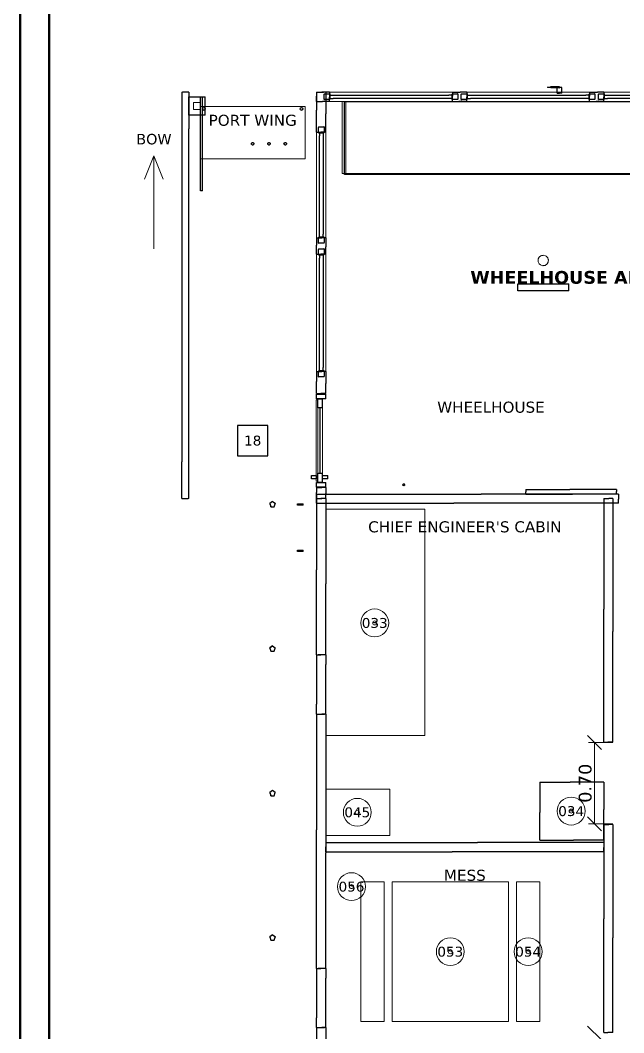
# Model space of a CAD drawing. Header units: millimetres. Extents: x -72 to 836, y -63 to 589.
# Drawn here: x 5 to 108.8, y 233 to 407.4 of the extents above; entities that cross this region are included whole.
import ezdxf
from ezdxf.enums import TextEntityAlignment as Align

# ---------------------------------------------------------------- set-up
doc = ezdxf.new("R2010")
doc.units = ezdxf.units.MM
for name, color, linetype, lineweight in [('CUT', 7, 'CONTINUOUS', 25), ('FRAME', 7, 'CONTINUOUS', 50), ('TEXT', 7, 'CONTINUOUS', 18)]:
    doc.layers.add(name, color=color, linetype=linetype, lineweight=lineweight)
for name, color, linetype, lineweight, true_color in [('DIM', 2, 'CONTINUOUS', 13, 0x1e46a0), ('FIND', 1, 'CONTINUOUS', 25, 0xc80000), ('LOW', 8, 'CONTINUOUS', 13, 0x8c8c8c), ('TAG', 3, 'CONTINUOUS', 18, 0x00693c), ('THIN', 8, 'CONTINUOUS', 13, 0x8c8c8c)]:
    doc.layers.add(name, color=color, linetype=linetype, lineweight=lineweight, true_color=true_color)
doc.styles.add('SANS', font='DejaVuSans.ttf')
doc.styles.add('SANSB', font='DejaVuSans-Bold.ttf')

msp = doc.modelspace()

# ---------------------------------------------------------------- linework, layer by layer
at = {"layer": 'CUT'}
for p, q in [((95.72, 395.84), (96.2, 395.9)), ((95.82, 395.82), (95.72, 395.84)), ((96.29, 395.75), (95.82, 395.82)), ((96.2, 395.9), (96.29, 395.91)), ((97.8, 395.92), (96.29, 395.91)), ((96.48, 395.74), (96.29, 395.75)), ((97.8, 395.68), (96.48, 395.74)), ((97.41, 395.29), (97.41, 395.8)), ((97.8, 395.8), (97.41, 395.8)), ((97.8, 395.92), (97.8, 395.8)), ((97.81, 395.8), (97.8, 395.8)), ((97.8, 395.8), (97.8, 395.8)), ((97.8, 395.8), (97.8, 395.8)), ((97.8, 395.8), (97.8, 395.8)), ((97.8, 395.8), (97.8, 395.8)), ((97.8, 395.8), (97.8, 395.8)), ((97.8, 395.8), (97.8, 395.79)), ((97.8, 395.68), (97.8, 395.79)), ((98.19, 395.8), (97.81, 395.8)), ((98.19, 395.3), (98.19, 395.8)), ((32.8, 395.01), (32.8, 331.36)), ((32.8, 395.01), (32.91, 395.01)), ((34, 395.01), (32.91, 395.01)), ((34, 395.01), (34, 388.65)), ((34, 394.2), (36.52, 394.2)), ((34, 391.32), (34, 394.2)), ((36.04, 394.2), (36.33, 394.2)), ((36.04, 379.36), (36.04, 394.2)), ((36.33, 394.2), (36.36, 394.2)), ((36.36, 392.85), (36.36, 394.2)), ((36.52, 394.2), (36.8, 394.2)), ((36.8, 393.88), (36.8, 394.2)), ((56, 395.01), (56, 391.86)), ((56, 395.01), (56.87, 395.01)), ((56, 395.01), (56, 394.28)), ((56, 395.01), (57.21, 395.01)), ((56, 393.4), (56, 394.28)), ((57.6, 395.01), (56.87, 395.01)), ((58.22, 395.01), (57.21, 395.01)), ((57.3, 394.7), (57.3, 394.62)), ((57.3, 394.7), (58.23, 394.7)), ((57.3, 393.7), (57.3, 394.62)), ((57.6, 395.01), (57.6, 391.23)), ((58.22, 395.01), (58.22, 394.13)), ((58.22, 393.4), (58.22, 394.13)), ((58.3, 394.7), (58.23, 394.7)), ((58.3, 394.7), (58.3, 393.77)), ((58.3, 394.5), (58.3, 394.49)), ((58.3, 394.5), (78.75, 394.5)), ((58.3, 393.91), (58.3, 394.49)), ((79.3, 394.5), (78.75, 394.5)), ((79.3, 394.7), (79.3, 394.62)), ((79.3, 394.7), (80.23, 394.7)), ((79.3, 393.7), (79.3, 394.62)), ((79.3, 394.5), (79.3, 393.92)), ((79.38, 395.01), (79.38, 394.28)), ((79.38, 395.01), (80.71, 395.01)), ((79.38, 393.4), (79.38, 394.28)), ((80.3, 394.7), (80.23, 394.7)), ((80.3, 394.7), (80.3, 393.77)), ((81.82, 395.01), (80.71, 395.01)), ((80.9, 394.7), (80.9, 394.62)), ((80.9, 394.7), (81.83, 394.7)), ((80.9, 393.7), (80.9, 394.62)), ((81.82, 395.01), (81.82, 394.13)), ((81.82, 393.4), (81.82, 394.13)), ((81.9, 394.7), (81.83, 394.7)), ((81.9, 394.7), (81.9, 393.77)), ((81.9, 394.5), (81.9, 394.49)), ((81.9, 394.5), (102.35, 394.5)), ((81.9, 393.91), (81.9, 394.49)), ((97.41, 394.8), (97.41, 395.29)), ((97.41, 394.8), (97.8, 394.8)), ((97.81, 394.8), (97.8, 394.8)), ((97.8, 394.8), (97.8, 394.8)), ((97.8, 394.8), (97.8, 394.8)), ((97.8, 394.8), (97.8, 394.8)), ((97.8, 394.8), (97.8, 394.8)), ((98.19, 394.8), (97.81, 394.8)), ((98.19, 394.8), (98.19, 395.3)), ((102.9, 394.5), (102.35, 394.5)), ((102.9, 394.7), (102.9, 394.62)), ((102.9, 394.7), (103.83, 394.7)), ((102.9, 393.7), (102.9, 394.62)), ((102.9, 394.5), (102.9, 393.92)), ((102.98, 395.01), (102.98, 394.28)), ((102.98, 395.01), (104.31, 395.01)), ((102.98, 393.4), (102.98, 394.28)), ((103.9, 394.7), (103.83, 394.7)), ((103.9, 394.7), (103.9, 393.77)), ((105.42, 395.01), (104.31, 395.01)), ((104.5, 394.7), (104.5, 394.62)), ((104.5, 394.7), (105.43, 394.7)), ((104.5, 393.7), (104.5, 394.62)), ((105.42, 395.01), (105.42, 394.13)), ((105.42, 393.4), (105.42, 394.13)), ((105.5, 394.7), (105.43, 394.7)), ((105.5, 394.7), (105.5, 393.77)), ((105.5, 394.5), (105.5, 394.49)), ((105.5, 394.5), (125.95, 394.5)), ((105.5, 393.91), (105.5, 394.49)), ((36.36, 378), (36.36, 392.85)), ((36.36, 392.1), (36.43, 392.26)), ((36.43, 392.27), (36.59, 392.33)), ((36.43, 392.26), (36.43, 392.27)), ((36.59, 392.33), (36.6, 392.34)), ((36.6, 392.34), (36.76, 392.27)), ((36.76, 392.27), (36.77, 392.27)), ((36.77, 392.27), (36.83, 392.11)), ((36.8, 391), (36.8, 393.88)), ((53.16, 392.1), (53.23, 392.26)), ((53.23, 392.27), (53.39, 392.33)), ((53.23, 392.26), (53.23, 392.27)), ((53.39, 392.33), (53.4, 392.34)), ((53.4, 392.34), (53.56, 392.27)), ((53.56, 392.27), (53.57, 392.27)), ((53.57, 392.27), (53.64, 392.11)), ((56, 393.4), (57.01, 393.4)), ((58.22, 393.4), (57.01, 393.4)), ((57.3, 393.7), (57.37, 393.7)), ((58.3, 393.7), (57.37, 393.7)), ((58.3, 393.91), (58.85, 393.91)), ((58.3, 393.7), (58.3, 393.77)), ((79.3, 393.91), (58.85, 393.91)), ((60.8, 393.4), (61.03, 393.4)), ((60.8, 393.38), (60.8, 393.4)), ((60.8, 380.8), (60.8, 393.38)), ((61.03, 393.4), (171.2, 393.4)), ((79.3, 393.91), (79.3, 393.92)), ((79.3, 393.7), (79.37, 393.7)), ((80.3, 393.7), (79.37, 393.7)), ((79.38, 393.4), (80.49, 393.4)), ((80.3, 393.7), (80.3, 393.77)), ((81.82, 393.4), (80.49, 393.4)), ((80.9, 393.7), (80.97, 393.7)), ((81.9, 393.7), (80.97, 393.7)), ((81.9, 393.91), (82.45, 393.91)), ((81.9, 393.7), (81.9, 393.77)), ((102.9, 393.91), (82.45, 393.91)), ((102.9, 393.91), (102.9, 393.92)), ((102.9, 393.7), (102.97, 393.7)), ((103.9, 393.7), (102.97, 393.7)), ((102.98, 393.4), (104.09, 393.4)), ((103.9, 393.7), (103.9, 393.77)), ((105.42, 393.4), (104.09, 393.4)), ((104.5, 393.7), (104.57, 393.7)), ((105.5, 393.7), (104.57, 393.7)), ((105.5, 393.91), (106.05, 393.91)), ((105.5, 393.7), (105.5, 393.77)), ((126.5, 393.91), (106.05, 393.91)), ((34, 391), (34, 391.32)), ((36.52, 391), (34, 391)), ((36.36, 392.09), (36.36, 392.1)), ((36.43, 391.93), (36.36, 392.09)), ((36.44, 391.93), (36.43, 391.93)), ((36.6, 391.85), (36.44, 391.93)), ((36.8, 391), (36.52, 391)), ((36.61, 391.86), (36.6, 391.85)), ((36.77, 391.93), (36.61, 391.86)), ((36.84, 392.1), (36.77, 391.94)), ((36.77, 391.94), (36.77, 391.93)), ((36.83, 392.11), (36.84, 392.1)), ((53.17, 392.09), (53.16, 392.1)), ((53.23, 391.93), (53.17, 392.09)), ((53.24, 391.93), (53.23, 391.93)), ((53.4, 391.85), (53.24, 391.93)), ((53.41, 391.86), (53.4, 391.85)), ((53.57, 391.93), (53.41, 391.86)), ((53.64, 392.1), (53.57, 391.94)), ((53.57, 391.94), (53.57, 391.93)), ((53.64, 392.11), (53.64, 392.1)), ((56, 388.08), (56, 391.86)), ((57.6, 388.08), (57.6, 391.23)), ((56.3, 389), (56.3, 388.92)), ((56.3, 389), (57.22, 389)), ((56.3, 388), (56.3, 388.92)), ((57.3, 389), (57.22, 389)), ((57.3, 389), (57.3, 388.08)), ((34, 325), (34, 388.65)), ((56, 388.08), (56.73, 388.08)), ((56.3, 388), (56.38, 388)), ((57.3, 388), (56.38, 388)), ((56.5, 388), (56.5, 387.47)), ((56.5, 388), (57.08, 388)), ((56.5, 370.01), (56.5, 387.47)), ((57.6, 388.08), (56.73, 388.08)), ((57.1, 388), (57.08, 388)), ((57.1, 388), (57.1, 370.53)), ((57.3, 388), (57.3, 388.08)), ((44.78, 386.13), (44.81, 386.19)), ((44.8, 386.06), (44.78, 386.13)), ((44.81, 386), (44.8, 386.06)), ((44.81, 386.19), (44.84, 386.26)), ((44.86, 385.95), (44.81, 386)), ((44.84, 386.26), (44.9, 386.28)), ((44.9, 385.91), (44.86, 385.95)), ((44.9, 386.28), (44.96, 386.31)), ((44.98, 385.89), (44.9, 385.91)), ((44.96, 386.31), (45.02, 386.3)), ((45.04, 385.89), (44.98, 385.89)), ((45.02, 386.3), (45.1, 386.29)), ((45.1, 385.92), (45.04, 385.89)), ((45.1, 386.29), (45.14, 386.25)), ((45.16, 385.95), (45.1, 385.92)), ((45.14, 386.25), (45.19, 386.19)), ((45.19, 386.01), (45.16, 385.95)), ((45.19, 386.19), (45.2, 386.14)), ((45.22, 386.07), (45.19, 386.01)), ((45.2, 386.14), (45.22, 386.07)), ((47.58, 386.13), (47.61, 386.19)), ((47.59, 386.06), (47.58, 386.13)), ((47.6, 386), (47.59, 386.06)), ((47.66, 385.95), (47.6, 386)), ((47.61, 386.19), (47.65, 386.26)), ((47.65, 386.26), (47.7, 386.28)), ((47.7, 385.91), (47.66, 385.95)), ((47.7, 386.28), (47.77, 386.31)), ((47.77, 385.89), (47.7, 385.91)), ((47.77, 386.31), (47.83, 386.3)), ((47.83, 385.89), (47.77, 385.89)), ((47.83, 386.3), (47.9, 386.29)), ((47.9, 385.92), (47.83, 385.89)), ((47.9, 386.29), (47.94, 386.25)), ((47.96, 385.95), (47.9, 385.92)), ((47.94, 386.25), (48, 386.19)), ((47.99, 386.01), (47.96, 385.95)), ((48.02, 386.07), (47.99, 386.01)), ((48, 386.19), (48.01, 386.14)), ((48.01, 386.14), (48.02, 386.07)), ((50.38, 386.13), (50.41, 386.19)), ((50.39, 386.06), (50.38, 386.13)), ((50.4, 386), (50.39, 386.06)), ((50.46, 385.95), (50.4, 386)), ((50.41, 386.19), (50.44, 386.26)), ((50.44, 386.26), (50.5, 386.28)), ((50.5, 385.91), (50.46, 385.95)), ((50.5, 386.28), (50.56, 386.31)), ((50.57, 385.89), (50.5, 385.91)), ((50.56, 386.31), (50.62, 386.3)), ((50.63, 385.89), (50.57, 385.89)), ((50.62, 386.3), (50.7, 386.29)), ((50.7, 385.92), (50.63, 385.89)), ((50.7, 386.29), (50.74, 386.25)), ((50.76, 385.95), (50.7, 385.92)), ((50.74, 386.25), (50.8, 386.19)), ((50.79, 386.01), (50.76, 385.95)), ((50.82, 386.07), (50.79, 386.01)), ((50.8, 386.19), (50.81, 386.14)), ((50.81, 386.14), (50.82, 386.07)), ((61.03, 380.8), (60.8, 380.8)), ((171.2, 380.8), (61.03, 380.8)), ((36.04, 378), (36.04, 379.36)), ((36.33, 378), (36.04, 378)), ((36.36, 378), (36.33, 378)), ((56, 369.92), (56, 368.63)), ((56, 369.92), (56.87, 369.92)), ((56.3, 370.01), (56.3, 369.93)), ((56.3, 370.01), (57.22, 370.01)), ((56.3, 369), (56.3, 369.93)), ((56.5, 370.01), (56.52, 370.01)), ((57.1, 370.01), (56.52, 370.01)), ((57.6, 369.92), (56.87, 369.92)), ((57.1, 370.01), (57.1, 370.53)), ((57.3, 370.01), (57.22, 370.01)), ((57.3, 370.01), (57.3, 369.08)), ((57.6, 369.92), (57.6, 368.37)), ((56, 367.08), (56, 368.63)), ((56.3, 369), (56.38, 369)), ((56.3, 368), (56.3, 367.92)), ((56.3, 368), (57.22, 368)), ((56.3, 367), (56.3, 367.92)), ((57.3, 369), (56.38, 369)), ((57.3, 368), (57.22, 368)), ((57.3, 369), (57.3, 369.08)), ((57.3, 368), (57.3, 367.08)), ((57.6, 367.08), (57.6, 368.37)), ((56, 367.08), (56.73, 367.08)), ((56.3, 367), (56.38, 367)), ((57.3, 367), (56.38, 367)), ((56.5, 367), (56.5, 366.42)), ((56.5, 367), (57.08, 367)), ((56.5, 347), (56.5, 366.42)), ((57.6, 367.08), (56.73, 367.08)), ((57.1, 367), (57.08, 367)), ((57.1, 367), (57.1, 347.59)), ((57.3, 367), (57.3, 367.08)), ((90.6, 362), (94.04, 362)), ((90.6, 361.53), (90.6, 362)), ((90.6, 360.8), (90.6, 361.53)), ((94.04, 362), (99.4, 362)), ((99.4, 361.27), (99.4, 362)), ((99.4, 360.8), (99.4, 361.27)), ((94.04, 360.8), (90.6, 360.8)), ((99.4, 360.8), (94.04, 360.8)), ((56.3, 347), (56.3, 346.92)), ((56.3, 347), (57.22, 347)), ((56.3, 346), (56.3, 346.92)), ((56.5, 347), (56.52, 347)), ((57.1, 347), (56.52, 347)), ((57.1, 347), (57.1, 347.59)), ((57.3, 347), (57.22, 347)), ((57.3, 347), (57.3, 346.08)), ((56, 346.92), (56, 345.17)), ((56, 346.92), (56.87, 346.92)), ((56.3, 346), (56.38, 346)), ((57.3, 346), (56.38, 346)), ((57.6, 346.92), (56.87, 346.92)), ((57.3, 346), (57.3, 346.08)), ((57.6, 346.92), (57.6, 344.83)), ((56, 343.08), (56, 345.17)), ((57.6, 343.08), (57.6, 344.83)), ((56, 343.08), (56.73, 343.08)), ((56, 343), (56.83, 343)), ((56, 342.58), (56, 343)), ((56, 342.2), (56, 342.58)), ((56.83, 342.2), (56, 342.2)), ((56.2, 342.2), (56.95, 342.2)), ((56.2, 340.7), (56.2, 342.2)), ((57.6, 343.08), (56.73, 343.08)), ((56.83, 343), (57.6, 343)), ((57.6, 342.2), (56.83, 342.2)), ((56.95, 342.2), (57, 342.2)), ((57, 342.1), (57, 342.2)), ((57, 340.61), (57, 342.1)), ((57.6, 342.61), (57.6, 343)), ((57.6, 342.2), (57.6, 342.61)), ((56.2, 340.61), (56.2, 340.7)), ((56.95, 340.61), (56.2, 340.61)), ((56.6, 330.1), (56.6, 340.61)), ((57, 340.61), (56.95, 340.61)), ((32.8, 325), (32.8, 331.36)), ((56.6, 329.4), (56.6, 330.1)), ((55.1, 329), (55.82, 329)), ((55.1, 328.52), (55.1, 329)), ((55.1, 328.4), (55.1, 328.52)), ((55.82, 328.4), (55.1, 328.4)), ((55.82, 329), (56, 329)), ((56, 328.4), (55.82, 328.4)), ((56, 328.88), (56, 329)), ((56, 328.4), (56, 328.88)), ((56, 327.8), (56.83, 327.8)), ((56, 327.39), (56, 327.8)), ((56.2, 329.4), (56.95, 329.4)), ((56.2, 327.9), (56.2, 329.4)), ((56.2, 327.8), (56.2, 327.9)), ((56.95, 327.8), (56.2, 327.8)), ((56.83, 327.8), (57.6, 327.8)), ((56.95, 329.4), (57, 329.4)), ((57, 327.8), (56.95, 327.8)), ((57, 329.3), (57, 329.4)), ((57, 327.8), (57, 329.3)), ((57, 329), (57.72, 329)), ((57, 328.52), (57, 329)), ((57, 328.4), (57, 328.52)), ((57.72, 328.4), (57, 328.4)), ((57.6, 327.41), (57.6, 327.8)), ((57.72, 329), (57.9, 329)), ((57.9, 328.4), (57.72, 328.4)), ((57.9, 328.88), (57.9, 329)), ((57.9, 328.4), (57.9, 328.88)), ((56, 327), (56, 327.39)), ((56.83, 327), (56, 327)), ((56, 326.93), (56, 326.05)), ((56, 326.93), (56.87, 326.93)), ((56, 325), (56, 326.05)), ((57.6, 327), (56.83, 327)), ((57.6, 326.93), (56.87, 326.93)), ((57.6, 327), (57.6, 327.41)), ((57.6, 326.93), (57.6, 325.88)), ((70.84, 327.4), (70.87, 327.46)), ((70.86, 327.34), (70.84, 327.4)), ((70.89, 327.29), (70.86, 327.34)), ((70.87, 327.46), (70.89, 327.51)), ((70.89, 327.51), (70.95, 327.54)), ((70.94, 327.26), (70.89, 327.29)), ((71, 327.23), (70.94, 327.26)), ((70.95, 327.54), (71, 327.56)), ((71, 327.56), (71.06, 327.53)), ((71.05, 327.26), (71, 327.23)), ((71.11, 327.29), (71.05, 327.26)), ((71.06, 327.53), (71.11, 327.51)), ((71.11, 327.51), (71.14, 327.45)), ((71.13, 327.34), (71.11, 327.29)), ((71.16, 327.4), (71.13, 327.34)), ((71.14, 327.45), (71.16, 327.4)), ((92, 326.6), (92, 326.19)), ((92, 326.6), (99.55, 326.6)), ((92, 325.8), (92, 326.19)), ((107.6, 326.6), (99.55, 326.6)), ((107.6, 326.6), (107.6, 326.22)), ((107.6, 325.8), (107.6, 326.22)), ((32.8, 325), (33.89, 325)), ((34, 325), (33.89, 325)), ((48.4, 324.5), (47.95, 324.18)), ((48.4, 324.5), (48.42, 324.48)), ((48.88, 324.16), (48.42, 324.48)), ((56, 325.8), (56, 325.08)), ((56, 325.8), (84.32, 325.8)), ((56, 324.2), (56, 325.08)), ((56, 325), (56.73, 325)), ((56, 325), (56, 312.77)), ((56, 325), (56.87, 325)), ((57.6, 325), (56.73, 325)), ((57.6, 325), (56.87, 325)), ((57.6, 325), (57.6, 325.88)), ((57.6, 325), (57.6, 310.32)), ((107.92, 325.8), (84.32, 325.8)), ((92, 325.8), (100.05, 325.8)), ((107.6, 325.8), (100.05, 325.8)), ((105.4, 325), (105.4, 305.95)), ((105.4, 325), (106.27, 325)), ((107, 325), (106.27, 325)), ((107, 325), (107, 302.13)), ((107.92, 325.8), (107.92, 324.93)), ((107.92, 324.2), (107.92, 324.93)), ((47.92, 324.16), (47.95, 324.18)), ((47.92, 324.16), (48.1, 323.62)), ((48.11, 323.59), (48.1, 323.62)), ((48.11, 323.59), (48.67, 323.59)), ((48.69, 323.59), (48.67, 323.59)), ((48.69, 323.59), (48.87, 324.13)), ((48.88, 324.16), (48.87, 324.13)), ((52.7, 324.12), (53.41, 324.12)), ((52.7, 323.95), (52.7, 324.12)), ((52.7, 323.88), (52.7, 323.95)), ((53.41, 323.88), (52.7, 323.88)), ((53.41, 324.12), (53.7, 324.12)), ((53.7, 323.88), (53.41, 323.88)), ((53.7, 324.05), (53.7, 324.12)), ((53.7, 323.88), (53.7, 324.05)), ((56, 324.2), (79.6, 324.2)), ((107.92, 324.2), (79.6, 324.2)), ((52.7, 316.12), (53.41, 316.12)), ((52.7, 315.95), (52.7, 316.12)), ((52.7, 315.88), (52.7, 315.95)), ((53.41, 315.88), (52.7, 315.88)), ((53.41, 316.12), (53.7, 316.12)), ((53.7, 315.88), (53.41, 315.88)), ((53.7, 316.05), (53.7, 316.12)), ((53.7, 315.88), (53.7, 316.05)), ((56, 298.08), (56, 312.77)), ((57.6, 298.08), (57.6, 310.32)), ((105.4, 283.08), (105.4, 305.95)), ((107, 283.08), (107, 302.13)), ((47.92, 299.28), (47.95, 299.29)), ((47.92, 299.28), (48.1, 298.75)), ((48.4, 299.63), (47.95, 299.29)), ((48.11, 298.72), (48.1, 298.75)), ((48.11, 298.72), (48.67, 298.72)), ((48.4, 299.63), (48.42, 299.61)), ((48.88, 299.28), (48.42, 299.61)), ((48.69, 298.72), (48.67, 298.72)), ((48.69, 298.72), (48.87, 299.25)), ((48.88, 299.28), (48.87, 299.25)), ((56, 298.08), (56, 289.59)), ((56, 298.08), (56.26, 298.08)), ((56, 298.08), (56.73, 298.08)), ((57.6, 298.08), (56.26, 298.08)), ((57.6, 298.08), (56.73, 298.08)), ((57.6, 298.08), (57.6, 296.42)), ((57.6, 287.92), (57.6, 296.42)), ((56, 287.92), (56, 289.59)), ((56, 287.92), (56, 267.99)), ((56, 287.92), (56.87, 287.92)), ((56, 287.92), (57.34, 287.92)), ((57.6, 287.92), (56.87, 287.92)), ((57.6, 287.92), (57.34, 287.92)), ((57.6, 287.92), (57.6, 264.01)), ((105.4, 283.08), (106.13, 283.08)), ((107, 283.08), (106.13, 283.08)), ((94.4, 276.2), (94.4, 270.94)), ((94.4, 276.2), (99.61, 276.2)), ((105.4, 276.2), (99.61, 276.2)), ((105.4, 276.2), (105.4, 271.46)), ((47.92, 274.41), (47.95, 274.42)), ((47.92, 274.41), (48.1, 273.88)), ((48.4, 274.75), (47.95, 274.42)), ((48.11, 273.85), (48.1, 273.88)), ((48.11, 273.85), (48.67, 273.85)), ((48.4, 274.75), (48.42, 274.73)), ((48.88, 274.41), (48.42, 274.73)), ((48.69, 273.85), (48.67, 273.85)), ((48.69, 273.85), (48.87, 274.38)), ((48.88, 274.41), (48.87, 274.38)), ((94.4, 266.2), (94.4, 270.94)), ((105.4, 266.2), (105.4, 271.46)), ((105.4, 268.92), (105.4, 252.63)), ((105.4, 268.92), (106.27, 268.92)), ((107, 268.92), (106.27, 268.92)), ((107, 268.92), (107, 249.37)), ((56, 244.08), (56, 267.99)), ((57.6, 265.8), (57.6, 265.07)), ((57.6, 265.8), (83.67, 265.8)), ((57.6, 264.2), (57.6, 265.07)), ((105.4, 265.8), (83.67, 265.8)), ((94.4, 266.2), (100.19, 266.2)), ((105.4, 266.2), (100.19, 266.2)), ((105.4, 265.8), (105.4, 264.92)), ((57.6, 264.2), (79.33, 264.2)), ((57.6, 244.08), (57.6, 264.01)), ((105.4, 264.2), (79.33, 264.2)), ((105.4, 264.2), (105.4, 264.92)), ((105.4, 233.08), (105.4, 252.63)), ((47.92, 249.53), (47.95, 249.55)), ((47.92, 249.53), (48.1, 248.99)), ((48.4, 249.87), (47.95, 249.55)), ((48.4, 249.87), (48.42, 249.86)), ((48.88, 249.53), (48.42, 249.86)), ((48.69, 248.97), (48.87, 249.51)), ((48.88, 249.53), (48.87, 249.51)), ((107, 233.08), (107, 249.37)), ((48.11, 248.97), (48.1, 248.99)), ((48.11, 248.97), (48.67, 248.97)), ((48.69, 248.97), (48.67, 248.97)), ((56, 244.08), (56, 235.59)), ((56, 244.08), (56.26, 244.08)), ((56, 244.08), (56.73, 244.08)), ((57.6, 244.08), (56.26, 244.08)), ((57.6, 244.08), (56.73, 244.08)), ((57.6, 244.08), (57.6, 242.41)), ((57.6, 233.92), (57.6, 242.41)), ((56, 233.92), (56, 235.59)), ((56, 233.92), (56, 215.81)), ((56, 233.92), (56.87, 233.92)), ((56, 233.92), (57.34, 233.92)), ((57.6, 233.92), (56.87, 233.92)), ((57.6, 233.92), (57.34, 233.92)), ((57.6, 233.92), (57.6, 212.19)), ((105.4, 233.08), (106.13, 233.08)), ((107, 233.08), (106.13, 233.08))]:
    msp.add_line(p, q, dxfattribs=at)
at = {"layer": 'DIM'}
for p, q in [((105, 281.8), (102.6, 284.2)), ((107, 283), (102.8, 283)), ((103.8, 269), (103.8, 283)), ((105, 267.8), (102.6, 270.2)), ((107, 269), (102.8, 269)), ((105, 231.8), (102.6, 234.2))]:
    msp.add_line(p, q, dxfattribs=at)
at = {"layer": 'FIND'}
msp.add_lwpolyline([(42.4, 332.4), (47.6, 332.4), (47.6, 337.6), (42.4, 337.6)], close=True, dxfattribs=at)
at = {"layer": 'FRAME'}
for points in [[(5, 5), (836, 5), (836, 589), (5, 589)], [(10, 10), (831, 10), (831, 584), (10, 584)]]:
    msp.add_lwpolyline(points, close=True, dxfattribs=at)
at = {"layer": 'LOW'}
for p, q in [((32.8, 395.01), (32.8, 382.28)), ((32.8, 395.01), (33.78, 395.01)), ((34, 395.01), (33.78, 395.01)), ((34, 395.01), (34, 337.73)), ((56, 395.01), (56, 394.38)), ((56, 395.01), (57.45, 395.01)), ((56, 395.01), (56, 394.86)), ((56, 395.01), (58.02, 395.01)), ((56, 393.4), (56, 394.86)), ((56, 388.08), (56, 394.38)), ((57.6, 395.01), (57.45, 395.01)), ((57.6, 395.01), (57.6, 388.71)), ((58.22, 395.01), (58.02, 395.01)), ((58.22, 395.01), (58.22, 394.68)), ((58.22, 395.01), (75.02, 395.01)), ((58.22, 395.01), (58.22, 393.55)), ((58.22, 393.4), (58.22, 394.68)), ((79.38, 395.01), (75.02, 395.01)), ((79.38, 395.01), (79.38, 394.86)), ((79.38, 395.01), (81.6, 395.01)), ((79.38, 395.01), (79.38, 393.73)), ((79.38, 393.4), (79.38, 394.86)), ((81.82, 395.01), (81.6, 395.01)), ((81.82, 395.01), (81.82, 394.68)), ((81.82, 395.01), (98.62, 395.01)), ((81.82, 395.01), (81.82, 393.55)), ((81.82, 393.4), (81.82, 394.68)), ((102.98, 395.01), (98.62, 395.01)), ((102.98, 395.01), (102.98, 394.86)), ((102.98, 395.01), (105.2, 395.01)), ((102.98, 395.01), (102.98, 393.73)), ((102.98, 393.4), (102.98, 394.86)), ((105.42, 395.01), (105.2, 395.01)), ((105.42, 395.01), (105.42, 394.68)), ((105.42, 395.01), (122.22, 395.01)), ((105.42, 395.01), (105.42, 393.55)), ((105.42, 393.4), (105.42, 394.68)), ((34.8, 393.2), (35.76, 393.2)), ((34.8, 392.25), (34.8, 393.2)), ((34.8, 392), (34.8, 392.25)), ((35.76, 393.2), (36, 393.2)), ((36, 392.96), (36, 393.2)), ((36, 392), (36, 392.96)), ((36, 392.5), (51.5, 392.5)), ((36, 384.75), (36, 392.5)), ((51.5, 392.5), (54, 392.5)), ((54, 391.25), (54, 392.5)), ((56, 393.4), (56.2, 393.4)), ((58.22, 393.4), (56.2, 393.4)), ((58.22, 393.4), (58.22, 393.55)), ((58.22, 393.4), (62.58, 393.4)), ((60.4, 393.4), (60.92, 393.4)), ((60.4, 382.68), (60.4, 393.4)), ((60.92, 393.4), (61, 393.4)), ((61, 393.4), (156.17, 393.4)), ((61, 382.68), (61, 393.4)), ((61, 391.73), (61, 393.4)), ((79.38, 393.4), (62.58, 393.4)), ((79.38, 393.4), (79.38, 393.73)), ((79.38, 393.4), (79.6, 393.4)), ((81.82, 393.4), (79.6, 393.4)), ((81.82, 393.4), (81.82, 393.55)), ((81.82, 393.4), (86.18, 393.4)), ((102.98, 393.4), (86.18, 393.4)), ((102.98, 393.4), (102.98, 393.73)), ((102.98, 393.4), (103.2, 393.4)), ((105.42, 393.4), (103.2, 393.4)), ((105.42, 393.4), (105.42, 393.55)), ((105.42, 393.4), (109.78, 393.4)), ((35.76, 392), (34.8, 392)), ((36, 392), (35.76, 392)), ((54, 383.5), (54, 391.25)), ((61, 381), (61, 391.73)), ((56, 388.08), (56, 384.34)), ((56, 388.08), (57.27, 388.08)), ((56, 388.08), (56.14, 388.08)), ((57.6, 388.08), (56.14, 388.08)), ((57.6, 388.08), (57.27, 388.08)), ((57.6, 388.08), (57.6, 388.71)), ((57.6, 388.08), (57.6, 373.66)), ((36, 383.5), (36, 384.75)), ((56, 369.92), (56, 384.34)), ((32.8, 325), (32.8, 382.28)), ((51.5, 383.5), (36, 383.5)), ((54, 383.5), (51.5, 383.5)), ((60.4, 381), (60.4, 382.68)), ((61, 381), (61, 382.68)), ((60.92, 381), (60.4, 381)), ((61, 381), (60.92, 381)), ((156.17, 381), (61, 381)), ((57.6, 369.92), (57.6, 373.66)), ((56, 369.92), (56, 369.66)), ((56, 369.92), (57.45, 369.92)), ((56, 369.92), (56.33, 369.92)), ((56, 367.08), (56, 369.66)), ((57.6, 369.92), (56.33, 369.92)), ((57.6, 369.92), (57.45, 369.92)), ((57.6, 369.92), (57.6, 367.34)), ((56, 367.08), (56, 362.93)), ((56, 367.08), (57.27, 367.08)), ((56, 367.08), (56.14, 367.08)), ((57.6, 367.08), (56.14, 367.08)), ((57.6, 367.08), (57.27, 367.08)), ((57.6, 367.08), (57.6, 367.34)), ((57.6, 367.08), (57.6, 351.07)), ((94.1, 365.9), (94.14, 366.19)), ((94.14, 366.19), (94.15, 366.3)), ((94.15, 366.3), (94.3, 366.55)), ((94.3, 366.55), (94.36, 366.64)), ((94.36, 366.64), (94.61, 366.8)), ((94.61, 366.8), (94.7, 366.85)), ((94.7, 366.85), (94.99, 366.89)), ((94.99, 366.89), (95.1, 366.9)), ((95.1, 366.9), (95.37, 366.8)), ((95.37, 366.8), (95.48, 366.76)), ((95.48, 366.76), (95.68, 366.56)), ((95.68, 366.56), (95.76, 366.48)), ((95.76, 366.48), (95.86, 366.2)), ((95.86, 366.2), (95.89, 366.1)), ((94.14, 365.8), (94.1, 365.9)), ((94.24, 365.52), (94.14, 365.8)), ((94.31, 365.44), (94.24, 365.52)), ((94.52, 365.24), (94.31, 365.44)), ((94.62, 365.2), (94.52, 365.24)), ((94.9, 365.1), (94.62, 365.2)), ((95.01, 365.12), (94.9, 365.1)), ((95.3, 365.15), (95.01, 365.12)), ((95.39, 365.2), (95.3, 365.15)), ((95.64, 365.36), (95.39, 365.2)), ((95.69, 365.45), (95.64, 365.36)), ((95.85, 365.7), (95.69, 365.45)), ((95.86, 365.81), (95.85, 365.7)), ((95.89, 366.1), (95.86, 365.81)), ((56, 346.92), (56, 362.93)), ((57.6, 346.92), (57.6, 351.07)), ((56, 346.92), (56, 346.57)), ((56, 346.92), (57.45, 346.92)), ((56, 346.92), (56.33, 346.92)), ((56, 343.08), (56, 346.57)), ((57.6, 346.92), (56.33, 346.92)), ((57.6, 346.92), (57.45, 346.92)), ((57.6, 346.92), (57.6, 343.43)), ((55.9, 342), (56.11, 342)), ((55.9, 332.38), (55.9, 342)), ((56, 343.08), (56.14, 343.08)), ((56, 343), (57.55, 343)), ((56, 342.22), (56, 343)), ((56, 342.2), (56, 342.22)), ((57.55, 342.2), (56, 342.2)), ((56.11, 342), (56.2, 342)), ((57.6, 343.08), (56.14, 343.08)), ((56.2, 342.2), (56.95, 342.2)), ((56.2, 328.7), (56.2, 342.2)), ((56.2, 337.63), (56.2, 342)), ((56.95, 342.2), (57, 342.2)), ((57, 341.3), (57, 342.2)), ((57.55, 343), (57.6, 343)), ((57.6, 342.2), (57.55, 342.2)), ((57.6, 343.08), (57.6, 343.43)), ((57.6, 342.97), (57.6, 343)), ((57.6, 342.2), (57.6, 342.97)), ((57, 327.8), (57, 341.3)), ((34, 325), (34, 337.73)), ((56.2, 328), (56.2, 337.63)), ((55.9, 328), (55.9, 332.38)), ((56.11, 328), (55.9, 328)), ((56, 327.8), (57.55, 327.8)), ((56, 327.02), (56, 327.8)), ((56.2, 328), (56.11, 328)), ((56.2, 327.8), (56.2, 328.7)), ((56.95, 327.8), (56.2, 327.8)), ((57, 327.8), (56.95, 327.8)), ((57.55, 327.8), (57.6, 327.8)), ((57.6, 327.78), (57.6, 327.8)), ((57.6, 327), (57.6, 327.78)), ((56, 327), (56, 327.02)), ((57.55, 327), (56, 327)), ((56, 326.93), (56, 326.75)), ((56, 326.93), (57.45, 326.93)), ((56, 325), (56, 326.75)), ((57.6, 326.93), (57.45, 326.93)), ((57.6, 327), (57.55, 327)), ((57.6, 326.93), (57.6, 325.18)), ((92, 326.6), (92, 326.53)), ((92, 326.6), (106.12, 326.6)), ((92, 325.8), (92, 326.53)), ((107.6, 326.6), (106.12, 326.6)), ((107.6, 326.6), (107.6, 325.88)), ((32.8, 325), (33.02, 325)), ((34, 325), (33.02, 325)), ((47.92, 324.16), (48.31, 324.44)), ((48.4, 324.5), (48.31, 324.44)), ((48.4, 324.5), (48.79, 324.22)), ((56, 325.8), (56, 325.66)), ((56, 325.8), (103.2, 325.8)), ((56, 324.2), (56, 325.66)), ((56, 325), (56.14, 325)), ((56, 325), (56, 322.56)), ((56, 325), (57.45, 325)), ((57.6, 325), (56.14, 325)), ((57.6, 325), (57.45, 325)), ((57.6, 325), (57.6, 325.18)), ((57.6, 325), (57.6, 300.53)), ((92, 325.8), (93.48, 325.8)), ((107.6, 325.8), (93.48, 325.8)), ((107.92, 325.8), (103.2, 325.8)), ((105.4, 325), (105.4, 321.19)), ((105.4, 325), (106.86, 325)), ((107, 325), (106.86, 325)), ((107, 325), (107, 286.89)), ((107.6, 325.8), (107.6, 325.88)), ((107.92, 325.8), (107.92, 324.35)), ((107.92, 324.2), (107.92, 324.35)), ((47.92, 324.16), (47.96, 324.05)), ((48.11, 323.59), (47.96, 324.05)), ((48.11, 323.59), (48.22, 323.59)), ((48.69, 323.59), (48.22, 323.59)), ((48.69, 323.59), (48.73, 323.7)), ((48.88, 324.16), (48.73, 323.7)), ((48.88, 324.16), (48.79, 324.22)), ((52.7, 324.12), (53.64, 324.12)), ((52.7, 323.89), (52.7, 324.12)), ((52.7, 323.88), (52.7, 323.89)), ((53.64, 323.88), (52.7, 323.88)), ((53.64, 324.12), (53.7, 324.12)), ((53.7, 323.88), (53.64, 323.88)), ((53.7, 324.1), (53.7, 324.12)), ((53.7, 323.88), (53.7, 324.1)), ((56, 324.2), (60.72, 324.2)), ((56, 298.08), (56, 322.56)), ((57.6, 323.2), (57.6, 307.6)), ((57.6, 323.2), (67.8, 323.2)), ((107.92, 324.2), (60.72, 324.2)), ((74.6, 323.2), (67.8, 323.2)), ((74.6, 323.2), (74.6, 299.79)), ((105.4, 283.08), (105.4, 321.19)), ((52.7, 316.12), (53.64, 316.12)), ((52.7, 315.9), (52.7, 316.12)), ((52.7, 315.88), (52.7, 315.9)), ((53.64, 315.88), (52.7, 315.88)), ((53.64, 316.12), (53.7, 316.12)), ((53.7, 315.88), (53.64, 315.88)), ((53.7, 316.1), (53.7, 316.12)), ((53.7, 315.88), (53.7, 316.1)), ((57.6, 284.2), (57.6, 307.6)), ((57.6, 298.08), (57.6, 300.53)), ((47.92, 299.28), (48.31, 299.56)), ((47.92, 299.28), (47.96, 299.17)), ((48.11, 298.72), (47.96, 299.17)), ((48.11, 298.72), (48.22, 298.72)), ((48.69, 298.72), (48.22, 298.72)), ((48.4, 299.63), (48.31, 299.56)), ((48.4, 299.63), (48.79, 299.34)), ((48.69, 298.72), (48.73, 298.83)), ((48.88, 299.28), (48.73, 298.83)), ((48.88, 299.28), (48.79, 299.34)), ((74.6, 284.2), (74.6, 299.79)), ((56, 298.08), (56, 296.38)), ((56, 298.08), (57.33, 298.08)), ((56, 298.08), (56.14, 298.08)), ((56, 287.92), (56, 296.38)), ((57.6, 298.08), (56.14, 298.08)), ((57.6, 298.08), (57.33, 298.08)), ((57.6, 298.08), (57.6, 289.62)), ((57.6, 287.92), (57.6, 289.62)), ((56, 287.92), (56, 283.94)), ((56, 287.92), (57.45, 287.92)), ((56, 287.92), (56.27, 287.92)), ((57.6, 287.92), (56.27, 287.92)), ((57.6, 287.92), (57.45, 287.92)), ((57.6, 287.92), (57.6, 248.06)), ((107, 283.08), (107, 286.89)), ((57.6, 284.2), (64.4, 284.2)), ((74.6, 284.2), (64.4, 284.2)), ((56, 244.08), (56, 283.94)), ((105.4, 283.08), (105.55, 283.08)), ((107, 283.08), (105.55, 283.08)), ((94.4, 276.2), (94.4, 275.15)), ((94.4, 276.2), (104.24, 276.2)), ((105.4, 276.2), (104.24, 276.2)), ((105.4, 276.2), (105.4, 267.26)), ((47.92, 274.41), (48.31, 274.68)), ((47.92, 274.41), (47.96, 274.3)), ((48.11, 273.85), (47.96, 274.3)), ((48.11, 273.85), (48.22, 273.85)), ((48.69, 273.85), (48.22, 273.85)), ((48.4, 274.75), (48.31, 274.68)), ((48.4, 274.75), (48.79, 274.47)), ((48.69, 273.85), (48.73, 273.96)), ((48.88, 274.41), (48.73, 273.96)), ((48.88, 274.41), (48.79, 274.47)), ((57.6, 275), (57.6, 272.78)), ((57.6, 275), (65.54, 275)), ((68.6, 275), (65.54, 275)), ((68.6, 275), (68.6, 269.23)), ((94.4, 266.2), (94.4, 275.15)), ((57.6, 267), (57.6, 272.78)), ((68.6, 267), (68.6, 269.23)), ((105.4, 268.92), (105.4, 265.66)), ((105.4, 268.92), (106.86, 268.92)), ((107, 268.92), (106.86, 268.92)), ((107, 268.92), (107, 236.33)), ((57.6, 267), (60.65, 267)), ((68.6, 267), (60.65, 267)), ((105.4, 266.2), (105.4, 267.26)), ((57.6, 265.8), (57.6, 265.65)), ((57.6, 265.8), (101.05, 265.8)), ((57.6, 264.2), (57.6, 265.65)), ((94.4, 266.2), (95.56, 266.2)), ((105.4, 266.2), (95.56, 266.2)), ((105.4, 265.8), (101.05, 265.8)), ((105.4, 265.8), (105.4, 264.34)), ((105.4, 233.08), (105.4, 265.66)), ((57.6, 264.2), (61.94, 264.2)), ((105.4, 264.2), (61.94, 264.2)), ((105.4, 264.2), (105.4, 264.34)), ((63.6, 259), (63.6, 247.57)), ((63.6, 259), (65.69, 259)), ((67.6, 259), (65.69, 259)), ((67.6, 259), (67.6, 246.43)), ((69, 259), (69, 252.33)), ((69, 259), (83.44, 259)), ((89, 259), (83.44, 259)), ((89, 259), (89, 241.66)), ((90.4, 259), (90.4, 247.57)), ((90.4, 259), (92.49, 259)), ((94.4, 259), (92.49, 259)), ((94.4, 259), (94.4, 246.43)), ((69, 235), (69, 252.33)), ((47.92, 249.53), (48.31, 249.81)), ((47.92, 249.53), (47.96, 249.43)), ((48.11, 248.97), (47.96, 249.43)), ((48.4, 249.87), (48.31, 249.81)), ((48.4, 249.87), (48.79, 249.6)), ((48.88, 249.53), (48.73, 249.08)), ((48.88, 249.53), (48.79, 249.6)), ((48.11, 248.97), (48.22, 248.97)), ((48.69, 248.97), (48.22, 248.97)), ((48.69, 248.97), (48.73, 249.08)), ((57.6, 244.08), (57.6, 248.06)), ((63.6, 235), (63.6, 247.57)), ((90.4, 235), (90.4, 247.57)), ((67.6, 235), (67.6, 246.43)), ((94.4, 235), (94.4, 246.43)), ((56, 244.08), (56, 242.38)), ((56, 244.08), (57.33, 244.08)), ((56, 244.08), (56.14, 244.08)), ((57.6, 244.08), (56.14, 244.08)), ((57.6, 244.08), (57.33, 244.08)), ((57.6, 244.08), (57.6, 235.62)), ((56, 233.92), (56, 242.38)), ((89, 235), (89, 241.66)), ((57.6, 233.92), (57.6, 235.62)), ((107, 233.08), (107, 236.33)), ((56, 233.92), (56, 230.3)), ((56, 233.92), (57.45, 233.92)), ((56, 233.92), (56.27, 233.92)), ((57.6, 233.92), (56.27, 233.92)), ((57.6, 233.92), (57.45, 233.92)), ((57.6, 233.92), (57.6, 197.7)), ((63.6, 235), (65.5, 235)), ((67.6, 235), (65.5, 235)), ((69, 235), (74.55, 235)), ((89, 235), (74.55, 235)), ((90.4, 235), (92.31, 235)), ((94.4, 235), (92.31, 235)), ((105.4, 233.08), (105.55, 233.08)), ((107, 233.08), (105.55, 233.08))]:
    msp.add_line(p, q, dxfattribs=at)
at = {"layer": 'TAG'}
for p, q in [((66, 303.6), (66, 303.6)), ((63, 271), (63, 271)), ((99.8, 271.2), (99.8, 271.2)), ((62, 258.2), (62, 258.2)), ((79, 247), (79, 247)), ((92.4, 247), (92.4, 247))]:
    msp.add_line(p, q, dxfattribs=at)
for centre, radius in [((66, 303.6), 2.4), ((66, 303.6), 0.35), ((63, 271), 2.4), ((99.8, 271.2), 2.4), ((63, 271), 0.35), ((99.8, 271.2), 0.35), ((62, 258.2), 2.4), ((62, 258.2), 0.35), ((79, 247), 2.4), ((92.4, 247), 2.4), ((79, 247), 0.35), ((92.4, 247), 0.35)]:
    msp.add_circle(centre, radius, dxfattribs=at)
at = {"layer": 'THIN'}
for p, q in [((28, 384), (26.4, 380)), ((28, 368), (28, 384)), ((28, 384), (29.6, 380))]:
    msp.add_line(p, q, dxfattribs=at)

# ---------------------------------------------------------------- texts
at = {"layer": 'DIM', "style": 'SANS'}
msp.add_text('0.70', height=2.2, rotation=90, dxfattribs=at).set_placement((102.2, 276), align=Align.MIDDLE_CENTER)
at = {"layer": 'FIND', "style": 'SANS'}
msp.add_text('18', height=1.7, dxfattribs=at).set_placement((45, 335), align=Align.MIDDLE_CENTER)
at = {"layer": 'TAG', "style": 'SANS'}
for s, p in [('033', (66, 303.6)), ('034', (99.8, 271.2)), ('045', (63, 271)), ('056', (62, 258.2)), ('053', (79, 247)), ('054', (92.4, 247))]:
    msp.add_text(s, height=1.7, dxfattribs=at).set_placement(p, align=Align.MIDDLE_CENTER)
at = {"layer": 'TEXT'}
for s, height, style, p in [('PORT WING', 1.9, 'SANS', (45, 389.2)), ('BOW', 1.8, 'SANS', (28, 386)), ('WHEELHOUSE AND WINGS: SEE CHR-B2', 2.2, 'SANSB', (116, 362)), ('WHEELHOUSE', 1.9, 'SANS', (86, 339.8)), ("CHIEF ENGINEER'S CABIN", 1.9, 'SANS', (81.5, 319.2)), ('MESS', 1.9, 'SANS', (81.5, 259.2))]:
    msp.add_text(s, height=height, dxfattribs=dict(at, style=style)).set_placement(p, align=Align.CENTER)

doc.saveas('drawing.dxf')
